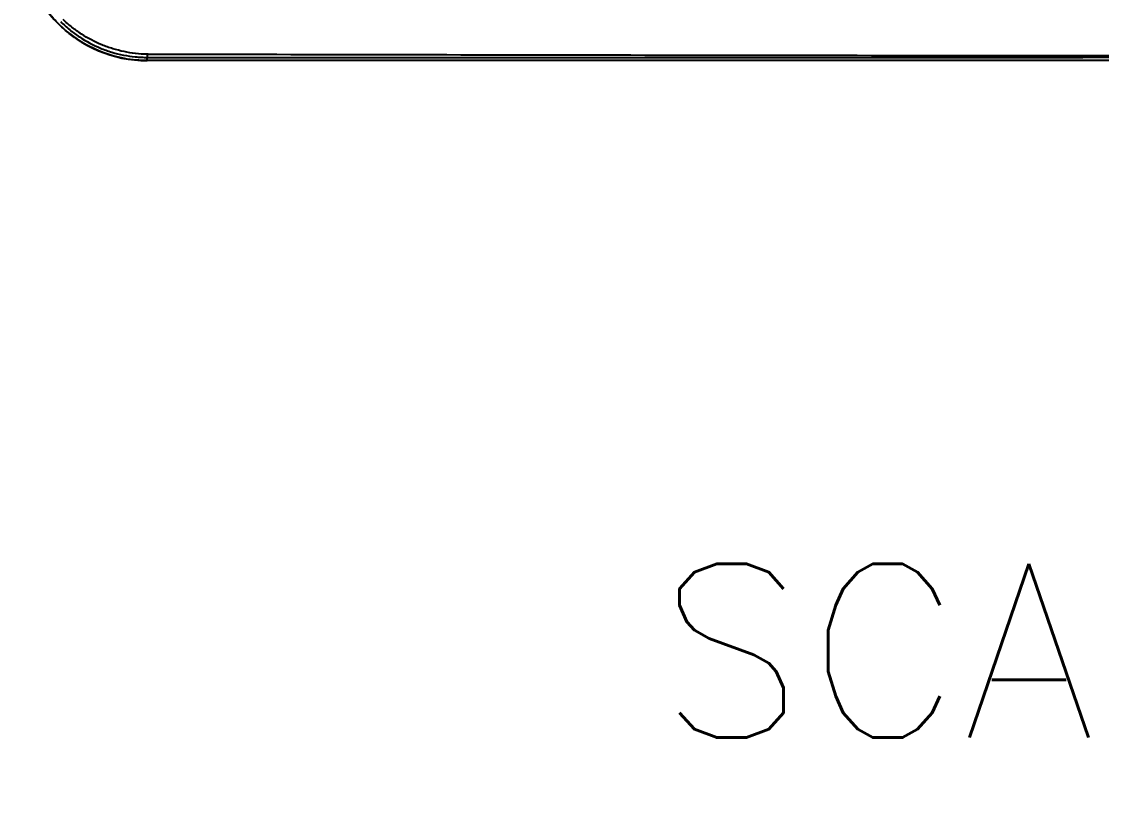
# Model space of a CAD drawing. Extents: x 409 to 498, y 628 to 778.
# Drawn here: x 408.58 to 433.48, y 628.05 to 645.88 of the extents above; entities that cross this region are included whole.
import ezdxf
from ezdxf.enums import TextEntityAlignment as Align

# ---------------------------------------------------------------- set-up
doc = ezdxf.new("R2010")
doc.units = 0
doc.header["$MEASUREMENT"] = 0
doc.layers.add('1', color=4, linetype='Continuous')
doc.layers.add('DIM', color=3, linetype='Continuous')
doc.layers.add('GEOMETRY', color=4, linetype='Continuous', lineweight=25)
doc.styles.add('SIMPLEX', font='simplex')

# ---------------------------------------------------------------- blocks, each defined once
blk = doc.blocks.new('2026_PULSE')
at = {"layer": 'GEOMETRY'}
for p, q in [((2.898, 0.02), (2.898, 0.094)), ((86.562, 0.02), (2.898, 0.02))]:
    blk.add_line(p, q, dxfattribs=at)
for centre, radius, start, end in [((2.898, 2.918), 2.898, 180, 270), ((3.505, 0.161), 0.61, 179.5949, 186.2913)]:
    blk.add_arc(centre, radius, start, end, dxfattribs=at)
for points, knots in [([(2.898, 0.02), (2.727, 0.02), (2.55, 0.035), (2.191, 0.102), (2.01, 0.153), (1.653, 0.294), (1.478, 0.384), (1.229, 0.547), (1.149, 0.605), (0.994, 0.731), (0.92, 0.798), (0.778, 0.94), (0.711, 1.014), (0.585, 1.169), (0.527, 1.25), (0.364, 1.498), (0.274, 1.673), (0.133, 2.03), (0.082, 2.211), (0.015, 2.57), (0, 2.747), (0, 2.918)], [0, 0, 0, 0, 0.125, 0.125, 0.25, 0.25, 0.375, 0.375, 0.4375, 0.4375, 0.5, 0.5, 0.5625, 0.5625, 0.625, 0.625, 0.75, 0.75, 0.875, 0.875, 1, 1, 1, 1]), ([(0.903, 0.918), (0.969, 0.853), (1.038, 0.79), (1.146, 0.702), (1.183, 0.674), (1.257, 0.618), (1.295, 0.592), (1.487, 0.464), (1.649, 0.378), (1.862, 0.29), (1.905, 0.273), (1.992, 0.242), (2.036, 0.228), (2.169, 0.187), (2.259, 0.165), (2.439, 0.13), (2.53, 0.116), (2.667, 0.103), (2.713, 0.099), (2.782, 0.096), (2.805, 0.095), (2.852, 0.094), (2.875, 0.094), (2.898, 0.094)], [0, 0, 0, 0, 0.125, 0.125, 0.1875, 0.1875, 0.25, 0.25, 0.5, 0.5, 0.5625, 0.5625, 0.625, 0.625, 0.75, 0.75, 0.875, 0.875, 0.9375, 0.9375, 0.96875, 0.96875, 1, 1, 1, 1]), ([(2.894, 0.165), (2.714, 0.169), (2.537, 0.19), (2.276, 0.245), (2.189, 0.267), (2.061, 0.306), (2.018, 0.321), (1.933, 0.351), (1.891, 0.367), (1.685, 0.452), (1.528, 0.535), (1.34, 0.657), (1.303, 0.682), (1.23, 0.734), (1.194, 0.762), (1.089, 0.845), (1.021, 0.904), (0.956, 0.967)], [0, 0, 0, 0, 0.25, 0.25, 0.375, 0.375, 0.4375, 0.4375, 0.5, 0.5, 0.75, 0.75, 0.8125, 0.8125, 0.875, 0.875, 1, 1, 1, 1]), ([(2.894, 0.165), (2.714, 0.169), (2.537, 0.19), (2.276, 0.245), (2.189, 0.267), (2.061, 0.306), (2.018, 0.321), (1.933, 0.351), (1.891, 0.367), (1.685, 0.452), (1.528, 0.535), (1.34, 0.657), (1.303, 0.682), (1.23, 0.734), (1.194, 0.762), (1.089, 0.845), (1.021, 0.904), (0.956, 0.967)], [0, 0, 0, 0, 0.25, 0.25, 0.375, 0.375, 0.4375, 0.4375, 0.5, 0.5, 0.75, 0.75, 0.8125, 0.8125, 0.875, 0.875, 1, 1, 1, 1]), ([(2.948, 0.164), (2.945, 0.164), (2.943, 0.164), (2.939, 0.164), (2.932, 0.164), (2.917, 0.165), (2.903, 0.165), (2.894, 0.165)], [0, 0, 0, 0, 0.125, 0.125, 0.25, 0.5, 1, 1, 1, 1]), ([(2.948, 0.164), (2.945, 0.164), (2.943, 0.164), (2.939, 0.164), (2.932, 0.164), (2.917, 0.165), (2.903, 0.165), (2.894, 0.165)], [0, 0, 0, 0, 0.125, 0.125, 0.25, 0.5, 1, 1, 1, 1]), ([(2.898, 0.094), (2.925, 0.094), (2.952, 0.094), (3.007, 0.094), (3.089, 0.094), (3.279, 0.094), (3.661, 0.094), (4.423, 0.094), (5.948, 0.094), (7.255, 0.094), (9.87, 0.095), (11.613, 0.095), (16.842, 0.095), (20.328, 0.095), (30.786, 0.096), (37.758, 0.096), (51.702, 0.096), (58.674, 0.096), (69.132, 0.095), (72.618, 0.095), (77.847, 0.095), (79.59, 0.095), (82.205, 0.094), (83.512, 0.094), (85.037, 0.094), (85.799, 0.094), (86.181, 0.094), (86.371, 0.094), (86.453, 0.094), (86.508, 0.094), (86.535, 0.094), (86.562, 0.094)], [0, 0, 0, 0, 0.000977, 0.000977, 0.001953, 0.003906, 0.007812, 0.015625, 0.03125, 0.0625, 0.0625, 0.125, 0.125, 0.25, 0.25, 0.5, 0.5, 0.75, 0.75, 0.875, 0.875, 0.9375, 0.9375, 0.96875, 0.984375, 0.992188, 0.996094, 0.998047, 0.999023, 0.999023, 1, 1, 1, 1]), ([(2.898, 0.094), (2.925, 0.094), (2.952, 0.094), (3.007, 0.094), (3.089, 0.094), (3.279, 0.094), (3.661, 0.094), (4.423, 0.094), (5.948, 0.094), (7.255, 0.094), (9.87, 0.095), (11.613, 0.095), (16.842, 0.095), (20.328, 0.095), (30.786, 0.096), (37.758, 0.096), (51.702, 0.096), (58.674, 0.096), (69.132, 0.095), (72.618, 0.095), (77.847, 0.095), (79.59, 0.095), (82.205, 0.094), (83.512, 0.094), (85.037, 0.094), (85.799, 0.094), (86.181, 0.094), (86.371, 0.094), (86.453, 0.094), (86.508, 0.094), (86.535, 0.094), (86.562, 0.094)], [0, 0, 0, 0, 0.000977, 0.000977, 0.001953, 0.003906, 0.007812, 0.015625, 0.03125, 0.0625, 0.0625, 0.125, 0.125, 0.25, 0.25, 0.5, 0.5, 0.75, 0.75, 0.875, 0.875, 0.9375, 0.9375, 0.96875, 0.984375, 0.992188, 0.996094, 0.998047, 0.999023, 0.999023, 1, 1, 1, 1]), ([(86.512, 0.164), (86.509, 0.164), (86.506, 0.164), (86.499, 0.164), (86.489, 0.164), (86.465, 0.164), (86.417, 0.164), (86.322, 0.163), (86.132, 0.163), (85.751, 0.162), (84.989, 0.16), (83.466, 0.157), (82.16, 0.154), (79.549, 0.149), (77.808, 0.146), (72.585, 0.137), (69.103, 0.132), (62.139, 0.125), (58.657, 0.122), (51.694, 0.119), (48.212, 0.118), (41.248, 0.118), (37.766, 0.119), (30.803, 0.122), (27.321, 0.125), (20.357, 0.132), (16.875, 0.137), (9.911, 0.149), (6.429, 0.156), (2.948, 0.164)], [0, 0, 0, 0, 0.000122, 0.000122, 0.000244, 0.000488, 0.000977, 0.001953, 0.003906, 0.007813, 0.015625, 0.03125, 0.0625, 0.0625, 0.125, 0.125, 0.25, 0.25, 0.375, 0.375, 0.5, 0.5, 0.625, 0.625, 0.75, 0.75, 0.875, 0.875, 1, 1, 1, 1]), ([(86.512, 0.164), (86.509, 0.164), (86.506, 0.164), (86.499, 0.164), (86.489, 0.164), (86.465, 0.164), (86.417, 0.164), (86.322, 0.163), (86.132, 0.163), (85.751, 0.162), (84.989, 0.16), (83.466, 0.157), (82.16, 0.154), (79.549, 0.149), (77.808, 0.146), (72.585, 0.137), (69.103, 0.132), (62.139, 0.125), (58.657, 0.122), (51.694, 0.119), (48.212, 0.118), (41.248, 0.118), (37.766, 0.119), (30.803, 0.122), (27.321, 0.125), (20.357, 0.132), (16.875, 0.137), (9.911, 0.149), (6.429, 0.156), (2.948, 0.164)], [0, 0, 0, 0, 0.000122, 0.000122, 0.000244, 0.000488, 0.000977, 0.001953, 0.003906, 0.007813, 0.015625, 0.03125, 0.0625, 0.0625, 0.125, 0.125, 0.25, 0.25, 0.375, 0.375, 0.5, 0.5, 0.625, 0.625, 0.75, 0.75, 0.875, 0.875, 1, 1, 1, 1])]:
    blk.add_open_spline(points, degree=3, knots=knots, dxfattribs=at)

msp = doc.modelspace()

# ---------------------------------------------------------------- block references
at = {"layer": '1'}
msp.add_blockref('2026_PULSE', (408.577, 644.96), dxfattribs=at)

# ---------------------------------------------------------------- texts
at = {"layer": 'DIM', "style": 'SIMPLEX'}
msp.add_text('SCALE: 1/4" = 1\'-0"', height=4, dxfattribs=at).set_placement((453.149, 629.379), align=Align.CENTER)

doc.saveas('drawing.dxf')
